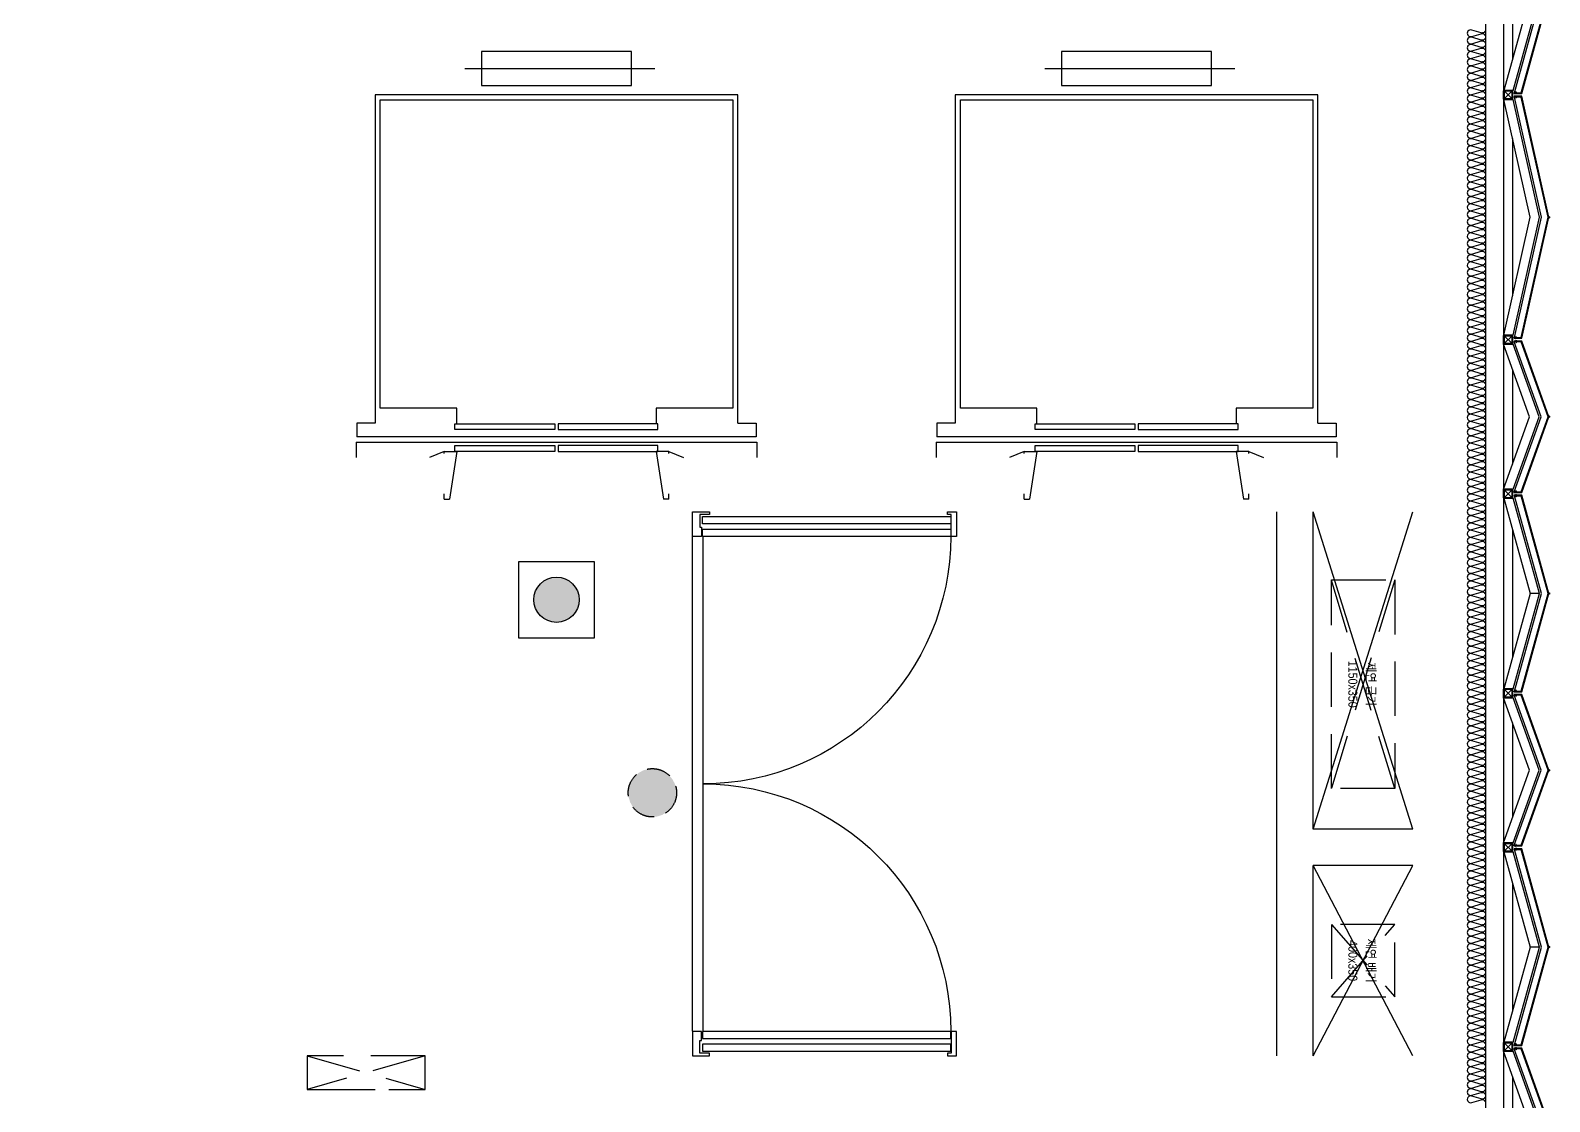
# Model space of a CAD drawing. Header units: millimetres. Extents: x -95754 to 177808, y 34455 to 150605.
# Drawn here: x 169426 to 177808, y 115353 to 121261 of the extents above; entities that cross this region are included whole.
import ezdxf
from ezdxf.enums import TextEntityAlignment as Align

# ---------------------------------------------------------------- set-up
doc = ezdxf.new("R2010")
doc.units = ezdxf.units.MM
doc.header["$LTSCALE"] = 300
for name, pattern in [('CONTINOUS', [0]), ('ghid', [3, 2, -1]), ('H1', [1.5, 1, -0.5]), ('HID', [2.8, 1.8, -1])]:
    doc.linetypes.add(name, pattern=pattern)
for name, color, linetype in [('6FIN', 6, 'Continuous'), ('A-CON', 2, 'Continuous'), ('A-CORE-ELEV', 5, 'Continuous'), ('A-DOOR', 4, 'Continuous'), ('A-DOOR-1', 1, 'Continuous'), ('A-ELE-8', 8, 'Continuous'), ('A-ETC-소방', 8, 'H1'), ('A-OPEN-HID', 1, 'H1'), ('A-SYM-fd', 4, 'Continuous'), ('A-WALL-D', 7, 'Continuous'), ('A-갑종방화문', 7, 'Continuous'), ('A-방화문표기', 6, 'ghid'), ('A-하지철물', 55, 'Continuous'), ('alucobond', 4, 'Continuous'), ('ISL', 251, 'Continuous'), ('mold', 4, 'Continuous'), ('SHEET', 6, 'Continuous')]:
    doc.layers.add(name, color=color, linetype=linetype)
doc.styles.add('X-PLAN$0$Gtx', font='')
doc.styles.get('X-PLAN$0$Gtx').set_extended_font_data('Dotum')

# ---------------------------------------------------------------- blocks, each defined once
blk = doc.blocks.new('ELEV_24')
at = {"layer": 'A-CORE-ELEV', "linetype": 'Continuous'}
for p, q in [((85, -170.5), (0, -170.5)), ((85, -2379.5), (85, -170.5)), ((190, -173), (115, -173)), ((115, -173), (115, -2377)), ((190, -275), (190, -173)), ((190, -275), (2000, -275)), ((1972, -303), (272, -303)), ((272, -303), (272, -725)), ((1972, -2247), (1972, -303)), ((2000, -275), (2000, -2275)), ((33, -655), (0, -575)), ((-229.8, -655), (-229.8, -685)), ((-229.8, -655), (-199.8, -655)), ((23, -655), (33, -655)), ((31, -655), (33, -655)), ((33, -655), (31, -655)), ((33, -655), (33, -725)), ((33, -725), (-229.8, -685)), ((272, -725), (190, -725)), ((2145.7, -1781.3), (2145.7, -731.8)), ((33, -1825), (-229.8, -1865)), ((33, -1895), (33, -1825)), ((190, -1825), (272, -1825)), ((272, -1825), (272, -2247)), ((-229.8, -1895), (-229.8, -1865)), ((-229.8, -1895), (-199.8, -1895)), ((33, -1895), (0, -1975)), ((23, -1895), (33, -1895)), ((31, -1895), (33, -1895)), ((33, -1895), (31, -1895)), ((272, -2247), (1972, -2247)), ((2000, -2275), (190, -2275)), ((190, -2275), (190, -2377)), ((85, -2379.5), (0, -2379.5)), ((190, -2377), (115, -2377))]:
    blk.add_line(p, q, dxfattribs=at)
for points in [[(66.2, -715), (66.2, -1265), (33.8, -1265), (33.8, -715)], [(186.5, -715), (186.5, -1265), (154, -1265), (154, -715)], [(2051.4, -1689.3), (2051.4, -860.7), (2240, -860.7), (2240, -1689.3)], [(66.2, -1835), (66.2, -1285), (33.8, -1285), (33.8, -1835)], [(186.5, -1835), (186.5, -1285), (154, -1285), (154, -1835)]]:
    blk.add_lwpolyline(points, close=True, dxfattribs=at)
blk = doc.blocks.new('EX-1100')
at = {"layer": '6FIN', "elevation": 0}
for points in [[(3.2, 204.1), (46.8, 204.1, 0.414214), (50, 207.3), (50, 250.9, 0.414214), (46.8, 254.1), (3.2, 254.1, 0.414214), (0, 250.9), (0, 207.3, 0.414214)], [(1146.8, 204.1), (1103.2, 204.1, -0.414214), (1100, 207.3), (1100, 250.9, -0.414214), (1103.2, 254.1), (1146.8, 254.1, -0.414214), (1150, 250.9), (1150, 207.3, -0.414214)]]:
    blk.add_lwpolyline(points, format="xyb", close=True, dxfattribs=at)
at = {"layer": 'A-하지철물'}
for p, q in [((1100, 254.1), (50, 254.1)), ((923.1, 204.1), (226.9, 204.1)), ((575, 55.9), (575, 107.8))]:
    blk.add_line(p, q, dxfattribs=at)
at = {"layer": 'A-하지철물', "elevation": 0}
blk.add_lwpolyline([(1100, 201.1), (1100, 253), (575, 107.8), (50, 253), (50, 201.1), (575, 55.9)], close=True, dxfattribs=at)
at = {"layer": 'A-하지철물'}
blk.add_circle((575, 4.1), 4.07, dxfattribs=at)
at = {"layer": 'alucobond', "color": 251, "linetype": 'HID', "ltscale": 10}
for p, q in [((30.2, 185.1), (41.5, 185.1)), ((31.5, 182.4), (31.5, 187.8)), ((31.5, 186.6), (39.5, 186.6)), ((31.5, 183.6), (39.5, 183.6)), ((32, 189.3), (32.5, 189.3)), ((32, 180.9), (32.5, 180.9)), ((32.5, 180.9), (32.5, 189.3)), ((38, 182.7), (38, 187.4)), ((39.5, 182.7), (39.5, 187.4)), ((1119.8, 185.1), (1108.5, 185.1)), ((1110.5, 182.7), (1110.5, 187.4)), ((1118.5, 186.6), (1110.5, 186.6)), ((1118.5, 183.6), (1110.5, 183.6)), ((1112, 182.7), (1112, 187.4)), ((1117.5, 180.9), (1117.5, 189.3)), ((1118, 189.3), (1117.5, 189.3)), ((1118, 180.9), (1117.5, 180.9)), ((1118.5, 182.4), (1118.5, 187.8))]:
    blk.add_line(p, q, dxfattribs=at)
at = {"layer": 'alucobond'}
for p, q in [((32.5, 195.1), (36.5, 195.1)), ((1117.5, 195.1), (1113.5, 195.1))]:
    blk.add_line(p, q, dxfattribs=at)
at = {"layer": 'alucobond', "color": 251, "linetype": 'HID', "ltscale": 10, "elevation": 0}
for points in [[(32, 189.3), (31.5, 187.8)], [(32, 180.9), (31.5, 182.4)], [(36.5, 194.5), (575, 45.6), (1113.5, 194.5)], [(1118, 189.3), (1118.5, 187.8)], [(1118, 180.9), (1118.5, 182.4)]]:
    blk.add_lwpolyline(points, dxfattribs=at)
at = {"layer": 'alucobond', "elevation": 0}
for points in [[(32.5, 195.1), (32.5, 154.1), (575, 4.1), (1117.5, 154.1), (1117.5, 195.1)], [(36.5, 195.1), (36.5, 157.1), (575, 8.2), (1113.5, 157.1), (1113.5, 195.1)], [(1113.5, 195.1), (1113.5, 157.2)]]:
    blk.add_lwpolyline(points, dxfattribs=at)
at = {"layer": 'alucobond', "color": 251, "linetype": 'HID', "ltscale": 10, "elevation": 0}
for points in [[(39.5, 186.6, -0.666667), (39.5, 183.6, -1.5)], [(1110.5, 186.6, 0.666667), (1110.5, 183.6, 1.5)]]:
    blk.add_lwpolyline(points, format="xyb", dxfattribs=at)
at = {"layer": 'alucobond', "color": 251, "linetype": 'HID', "ltscale": 10}
for centre, start, end in [((38.7, 187.4), 0, 180), ((38.7, 182.7), 180, 0), ((1111.3, 187.4), 0, 180), ((1111.3, 182.7), 180, 0)]:
    blk.add_arc(centre, 0.75, start, end, dxfattribs=at)
at = {"layer": 'mold', "color": 4, "elevation": 0}
for points in [[(25, 204.1), (25, 202.6)], [(1125, 204.1), (1125, 202.6)]]:
    blk.add_lwpolyline(points, dxfattribs=at)
at = {"layer": 'SHEET', "color": 8}
for p, q in [((46.8, 250.9), (3.2, 207.3)), ((3.2, 250.9), (46.8, 207.3)), ((1103.2, 250.9), (1146.8, 207.3)), ((1146.8, 250.9), (1103.2, 207.3))]:
    blk.add_line(p, q, dxfattribs=at)
at = {"layer": 'SHEET', "color": 8, "elevation": 0}
for points in [[(3.2, 207.3), (46.8, 207.3), (46.8, 250.9), (3.2, 250.9)], [(1146.8, 207.3), (1103.2, 207.3), (1103.2, 250.9), (1146.8, 250.9)]]:
    blk.add_lwpolyline(points, close=True, dxfattribs=at)
blk = doc.blocks.new('EX-1350')
at = {"layer": '6FIN', "elevation": 0}
for points in [[(3.2, 204.1), (46.8, 204.1, 0.414214), (50, 207.3), (50, 250.9, 0.414214), (46.8, 254.1), (3.2, 254.1, 0.414214), (0, 250.9), (0, 207.3, 0.414214)], [(1396.8, 204.1), (1353.2, 204.1, -0.414214), (1350, 207.3), (1350, 250.9, -0.414214), (1353.2, 254.1), (1396.8, 254.1, -0.414214), (1400, 250.9), (1400, 207.3, -0.414214)]]:
    blk.add_lwpolyline(points, format="xyb", close=True, dxfattribs=at)
at = {"layer": 'A-하지철물'}
for p, q in [((1350, 254.1), (50, 254.1)), ((1133.9, 204.1), (266.1, 204.1))]:
    blk.add_line(p, q, dxfattribs=at)
at = {"layer": 'A-하지철물', "elevation": 0}
for points in [[(49.7, 252.7), (700, 106.6), (1350.3, 252.7)], [(50, 254.1), (50, 201.4), (700, 55.3), (1350, 201.4), (1350, 254.1)]]:
    blk.add_lwpolyline(points, dxfattribs=at)
at = {"layer": 'A-하지철물'}
blk.add_circle((700, 4.1), 4.07, dxfattribs=at)
at = {"layer": 'alucobond', "color": 251, "linetype": 'HID', "ltscale": 10}
for p, q in [((30.2, 185.1), (41.5, 185.1)), ((31.5, 182.4), (31.5, 187.8)), ((31.5, 186.6), (39.5, 186.6)), ((31.5, 183.6), (39.5, 183.6)), ((32, 189.3), (32.5, 189.3)), ((32, 180.9), (32.5, 180.9)), ((32.5, 180.9), (32.5, 189.3)), ((38, 182.7), (38, 187.4)), ((39.5, 182.7), (39.5, 187.4)), ((1369.8, 185.1), (1358.5, 185.1)), ((1360.5, 182.7), (1360.5, 187.4)), ((1368.5, 186.6), (1360.5, 186.6)), ((1368.5, 183.6), (1360.5, 183.6)), ((1362, 182.7), (1362, 187.4)), ((1367.5, 180.9), (1367.5, 189.3)), ((1368, 189.3), (1367.5, 189.3)), ((1368, 180.9), (1367.5, 180.9)), ((1368.5, 182.4), (1368.5, 187.8))]:
    blk.add_line(p, q, dxfattribs=at)
at = {"layer": 'alucobond'}
for p, q in [((32.5, 195.1), (36.5, 195.1)), ((1367.5, 195.1), (1363.5, 195.1))]:
    blk.add_line(p, q, dxfattribs=at)
at = {"layer": 'alucobond', "color": 251, "linetype": 'HID', "ltscale": 10, "elevation": 0}
for points in [[(32, 189.3), (31.5, 187.8)], [(32, 180.9), (31.5, 182.4)], [(36.5, 194.2), (700, 45.1), (1363.5, 194.2)], [(1368, 189.3), (1368.5, 187.8)], [(1368, 180.9), (1368.5, 182.4)]]:
    blk.add_lwpolyline(points, dxfattribs=at)
at = {"layer": 'alucobond', "elevation": 0}
for points in [[(32.5, 195.1), (32.5, 154.1), (700, 4.1), (1367.5, 154.1), (1367.5, 195.1)], [(36.5, 195.1), (36.5, 157.3), (700, 8.2), (1363.5, 157.3), (1363.5, 195.1)]]:
    blk.add_lwpolyline(points, dxfattribs=at)
at = {"layer": 'alucobond', "color": 251, "linetype": 'HID', "ltscale": 10, "elevation": 0}
for points in [[(39.5, 186.6, -0.666667), (39.5, 183.6, -1.5)], [(1360.5, 186.6, 0.666667), (1360.5, 183.6, 1.5)]]:
    blk.add_lwpolyline(points, format="xyb", dxfattribs=at)
at = {"layer": 'alucobond', "color": 251, "linetype": 'HID', "ltscale": 10}
for centre, start, end in [((38.7, 187.4), 0, 180), ((38.7, 182.7), 180, 0), ((1361.3, 187.4), 0, 180), ((1361.3, 182.7), 180, 0)]:
    blk.add_arc(centre, 0.75, start, end, dxfattribs=at)
at = {"layer": 'mold', "color": 4, "elevation": 0}
for points in [[(25, 204.1), (25, 202.6)], [(1375, 204.1), (1375, 202.6)]]:
    blk.add_lwpolyline(points, dxfattribs=at)
at = {"layer": 'SHEET', "color": 8}
for p, q in [((46.8, 250.9), (3.2, 207.3)), ((3.2, 250.9), (46.8, 207.3)), ((1353.2, 250.9), (1396.8, 207.3)), ((1396.8, 250.9), (1353.2, 207.3))]:
    blk.add_line(p, q, dxfattribs=at)
at = {"layer": 'SHEET', "color": 8, "elevation": 0}
for points in [[(3.2, 207.3), (46.8, 207.3), (46.8, 250.9), (3.2, 250.9)], [(1396.8, 207.3), (1353.2, 207.3), (1353.2, 250.9), (1396.8, 250.9)]]:
    blk.add_lwpolyline(points, close=True, dxfattribs=at)
blk = doc.blocks.new('EX-850-1')
at = {"layer": '6FIN', "elevation": 0}
for points in [[(3.2, 204.1), (46.8, 204.1, 0.414214), (50, 207.3), (50, 250.9, 0.414214), (46.8, 254.1), (3.2, 254.1, 0.414214), (0, 250.9), (0, 207.3, 0.414214)], [(896.8, 204.1), (853.2, 204.1, -0.414214), (850, 207.3), (850, 250.9, -0.414214), (853.2, 254.1), (896.8, 254.1, -0.414214), (900, 250.9), (900, 207.3, -0.414214)]]:
    blk.add_lwpolyline(points, format="xyb", close=True, dxfattribs=at)
at = {"layer": 'A-하지철물'}
for p, q in [((850, 254.1), (50, 254.1)), ((710.9, 204.1), (189.1, 204.1))]:
    blk.add_line(p, q, dxfattribs=at)
at = {"layer": 'A-하지철물', "elevation": 0}
for points in [[(49.9, 254.1), (450, 110.3), (850.1, 254.1)], [(50, 204.1), (50, 200.9), (450, 57.2), (850, 200.9), (850, 204.1)]]:
    blk.add_lwpolyline(points, dxfattribs=at)
at = {"layer": 'A-하지철물'}
blk.add_circle((450, 4.1), 4.07, dxfattribs=at)
at = {"layer": 'alucobond', "color": 251, "linetype": 'HID', "ltscale": 10}
for p, q in [((30.2, 185.1), (41.5, 185.1)), ((31.5, 182.4), (31.5, 187.8)), ((31.5, 186.6), (39.5, 186.6)), ((31.5, 183.6), (39.5, 183.6)), ((32, 189.3), (32.5, 189.3)), ((32, 180.9), (32.5, 180.9)), ((32.5, 180.9), (32.5, 189.3)), ((38, 182.7), (38, 187.4)), ((39.5, 182.7), (39.5, 187.4)), ((869.8, 185.1), (858.5, 185.1)), ((860.5, 182.7), (860.5, 187.4)), ((868.5, 186.6), (860.5, 186.6)), ((868.5, 183.6), (860.5, 183.6)), ((862, 182.7), (862, 187.4)), ((867.5, 180.9), (867.5, 189.3)), ((868, 189.3), (867.5, 189.3)), ((868, 180.9), (867.5, 180.9)), ((868.5, 182.4), (868.5, 187.8))]:
    blk.add_line(p, q, dxfattribs=at)
at = {"layer": 'alucobond'}
for p, q in [((32.5, 195.1), (36.5, 195.1)), ((867.5, 195.1), (863.5, 195.1))]:
    blk.add_line(p, q, dxfattribs=at)
at = {"layer": 'alucobond', "color": 251, "linetype": 'HID', "ltscale": 10}
for points in [[(32, 189.3), (31.5, 187.8)], [(32, 180.9), (31.5, 182.4)], [(868, 189.3), (868.5, 187.8)], [(868, 180.9), (868.5, 182.4)]]:
    blk.add_lwpolyline(points, dxfattribs=at)
at = {"layer": 'alucobond', "elevation": 0}
for points in [[(32.5, 195.1), (32.5, 154.1), (450, 4.1), (867.5, 154.1), (867.5, 195.1)], [(36.5, 195.1), (36.5, 156.9), (450, 8.3), (863.5, 156.9), (863.5, 195.1)]]:
    blk.add_lwpolyline(points, dxfattribs=at)
at = {"layer": 'alucobond', "color": 251, "linetype": 'HID', "ltscale": 10, "elevation": 0}
blk.add_lwpolyline([(36.5, 195.1), (450, 46.6), (863.5, 195.1)], dxfattribs=at)
at = {"layer": 'alucobond', "color": 251, "linetype": 'HID', "ltscale": 10}
for points in [[(39.5, 186.6, -0.666667), (39.5, 183.6, -1.5)], [(860.5, 186.6, 0.666667), (860.5, 183.6, 1.5)]]:
    blk.add_lwpolyline(points, format="xyb", dxfattribs=at)
for centre, start, end in [((38.7, 187.4), 0, 180), ((38.7, 182.7), 180, 0), ((861.3, 187.4), 0, 180), ((861.3, 182.7), 180, 0)]:
    blk.add_arc(centre, 0.75, start, end, dxfattribs=at)
at = {"layer": 'mold', "color": 4}
for points in [[(25, 204.1), (25, 202.6)], [(875, 204.1), (875, 202.6)]]:
    blk.add_lwpolyline(points, dxfattribs=at)
at = {"layer": 'SHEET', "color": 8}
for p, q in [((46.8, 250.9), (3.2, 207.3)), ((3.2, 250.9), (46.8, 207.3)), ((853.2, 250.9), (896.8, 207.3)), ((896.8, 250.9), (853.2, 207.3))]:
    blk.add_line(p, q, dxfattribs=at)
at = {"layer": 'SHEET', "color": 8, "elevation": 0}
for points in [[(3.2, 207.3), (46.8, 207.3), (46.8, 250.9), (3.2, 250.9)], [(896.8, 207.3), (853.2, 207.3), (853.2, 250.9), (896.8, 250.9)]]:
    blk.add_lwpolyline(points, close=True, dxfattribs=at)
blk = doc.blocks.new('SYM-갑종방화문')
at = {"layer": 'A-방화문표기'}
blk.add_hatch(color=251, dxfattribs=at).paths.add_polyline_path([(-600, 0, 1), (600, 0, 1)])
at = {"layer": 'A-방화문표기', "color": 251}
blk.add_circle((0, 0), 600, dxfattribs=at)
blk = doc.blocks.new('A$C1B410CB1')
at = {"layer": 'A-갑종방화문', "xscale": 0.1666666666666667, "yscale": 0.1666666666666667, "zscale": 0.1666666666666667}
blk.add_blockref('SYM-갑종방화문', (100, 100), dxfattribs=at)
blk = doc.blocks.new('A$C1BF26791')
at = {"layer": 'A-SYM-fd'}
h = blk.add_hatch(color=251, dxfattribs=at)
h.dxf.hatch_style = 1
edge = h.paths.add_edge_path()
edge.add_arc((1.4, 1.4), 0.833, 0, 360)
at = {"layer": 'A-SYM-fd', "color": 6}
blk.add_lwpolyline([(0, 0), (2.8, 0), (2.8, 2.8), (0, 2.8)], close=True, dxfattribs=at)
at = {"layer": 'A-SYM-fd', "color": 251}
blk.add_circle((1.4, 1.4), 0.833, dxfattribs=at)
blk = doc.blocks.new('A$C20680A29')
at = {"layer": 'A-ELE-8', "xscale": 75, "yscale": 75, "zscale": 75}
blk.add_blockref('A$C1BF26791', (287.2, 0), dxfattribs=at)
blk = doc.blocks.new('제연배기 400X350')
for p, q in [((200, -175), (-200, 175)), ((-200, -175), (200, 175))]:
    blk.add_line(p, q)
blk.add_lwpolyline([(200, 175), (-200, 175), (-200, -175), (200, -175)], close=True)
at = {"style": 'X-PLAN$0$Gtx', "width": 0.9}
for s, p in [('제연 배기', (0, 43.7)), ('400x350', (0, -56.4))]:
    blk.add_text(s, height=50, dxfattribs=at).set_placement(p, align=Align.MIDDLE_CENTER)
blk = doc.blocks.new('제연급기 1150X350')
for p, q in [((175, 575), (-175, -575)), ((175, -575), (-175, 575))]:
    blk.add_line(p, q)
blk.add_lwpolyline([(175, 575), (175, -575), (-175, -575), (-175, 575)], close=True)
at = {"style": 'X-PLAN$0$Gtx', "width": 0.9}
for s, p in [('1150x350', (-56.4, 0)), ('제연 급기', (43.7, 0))]:
    blk.add_text(s, height=50, rotation=270, dxfattribs=at).set_placement(p, align=Align.MIDDLE_CENTER)
blk = doc.blocks.new('옥내소화전함(650X185)')
at = {"layer": 'A-ETC-소방'}
for p, q in [((0, 650), (185, 0)), ((0, 0), (185, 650))]:
    blk.add_line(p, q, dxfattribs=at)
blk.add_lwpolyline([(185, 0), (185, 650), (0, 650), (0, 0)], close=True, dxfattribs=at)
blk = doc.blocks.new('FSD-9')
at = {"layer": 'A-DOOR', "ltscale": 2}
for points in [[(110, 3000), (110, 2985), (55, 2985), (55, 2915), (65, 2915), (65, 2865), (15, 2865), (15, 3000), (110, 3000)], [(1472.5, 3000), (1472.5, 2865), (1442.5, 2865), (1442.5, 2985), (1422.5, 2985), (1422.5, 3000), (1472.5, 3000)], [(110, 0), (110, 15), (55, 15), (55, 85), (65, 85), (65, 135), (15, 135), (15, 0), (110, 0)], [(1472.5, 0), (1472.5, 135), (1442.5, 135), (1442.5, 15), (1422.5, 15), (1422.5, 0), (1472.5, 0)]]:
    blk.add_lwpolyline(points, dxfattribs=at)
for points in [[(70, 2935), (70, 2975), (1440, 2975), (1440, 2935)], [(70, 2865), (70, 2905), (1440, 2905), (1440, 2865)], [(70, 135), (70, 95), (1440, 95), (1440, 135)], [(70, 65), (70, 25), (1440, 25), (1440, 65)]]:
    blk.add_lwpolyline(points, close=True, dxfattribs=at)
at = {"layer": 'A-DOOR'}
for points in [[(15, 2864.5), (15, 29.5)], [(75, 2865), (75, 135)]]:
    blk.add_lwpolyline(points, dxfattribs=at)
at = {"layer": 'A-DOOR-1'}
for centre, start, end in [((75, 2865), 270, 0), ((75, 135), 0, 90)]:
    blk.add_arc(centre, 1365, start, end, dxfattribs=at)

msp = doc.modelspace()

# ---------------------------------------------------------------- linework, layer by layer
at = {"layer": 'A-CON', "linetype": 'H1', "ltscale": 0.5, "elevation": 0}
msp.add_lwpolyline([(170953.6, 115605), (170953.6, 115420), (171603.6, 115420), (171603.6, 115605)], dxfattribs=at)
at = {"layer": 'A-OPEN-HID', "linetype": 'CONTINOUS'}
for p, q in [((176503.6, 116855), (177053.6, 118605)), ((177053.6, 116855), (176503.6, 118605)), ((177053.6, 115605), (176503.6, 116655)), ((176503.6, 115605), (177053.6, 116655))]:
    msp.add_line(p, q, dxfattribs=at)
at = {"layer": 'A-WALL-D'}
for p, q in [((176303.6, 115605), (176303.6, 118605)), ((176503.6, 116855), (176503.6, 118605)), ((177053.6, 116855), (176503.6, 116855)), ((177053.6, 116655), (176503.6, 116655)), ((176503.6, 115605), (176503.6, 116655))]:
    msp.add_line(p, q, dxfattribs=at)
at = {"layer": 'ISL', "elevation": 0}
msp.add_lwpolyline([(177453.6, 135425), (177453.6, 107105), (92053.6, 107105), (92053.6, 121780)], dxfattribs=at)
msp.add_lwpolyline([(177453.6, 121265, -0.509267), (177429.3, 121247.3), (177377.8, 121262.7, 1.372593), (177377.8, 121227.3), (177429.3, 121242.7, -0.509267), (177453.6, 121225, -0.509267), (177429.3, 121207.3), (177377.8, 121222.7, 1.372593), (177377.8, 121187.3), (177429.3, 121202.7, -0.509267), (177453.6, 121185, -0.509267), (177429.3, 121167.3), (177377.8, 121182.7, 1.372593), (177377.8, 121147.3), (177429.3, 121162.7, -0.509267), (177453.6, 121145, -0.509267), (177429.3, 121127.3), (177377.8, 121142.7, 1.372593), (177377.8, 121107.3), (177429.3, 121122.7, -0.509267), (177453.6, 121105, -0.509267), (177429.3, 121087.3), (177377.8, 121102.7, 1.372593), (177377.8, 121067.3), (177429.3, 121082.7, -0.509267), (177453.6, 121065, -0.509267), (177429.3, 121047.3), (177377.8, 121062.7, 1.372593), (177377.8, 121027.3), (177429.3, 121042.7, -0.509267), (177453.6, 121025, -0.509267), (177429.3, 121007.3), (177377.8, 121022.7, 1.372593), (177377.8, 120987.3), (177429.3, 121002.7, -0.509267), (177453.6, 120985, -0.509267), (177429.3, 120967.3), (177377.8, 120982.7, 1.372593), (177377.8, 120947.3), (177429.3, 120962.7, -0.509267), (177453.6, 120945, -0.509267), (177429.3, 120927.3), (177377.8, 120942.7, 1.372593), (177377.8, 120907.3), (177429.3, 120922.7, -0.509267), (177453.6, 120905, -0.509267), (177429.3, 120887.3), (177377.8, 120902.7, 1.372593), (177377.8, 120867.3), (177429.3, 120882.7, -0.509267), (177453.6, 120865, -0.509267), (177429.3, 120847.3), (177377.8, 120862.7, 1.372593), (177377.8, 120827.3), (177429.3, 120842.7, -0.509267), (177453.6, 120825, -0.509267), (177429.3, 120807.3), (177377.8, 120822.7, 1.372593), (177377.8, 120787.3), (177429.3, 120802.7, -0.509267), (177453.6, 120785, -0.509267), (177429.3, 120767.3), (177377.8, 120782.7, 1.372593), (177377.8, 120747.3), (177429.3, 120762.7, -0.509267), (177453.6, 120745, -0.509267), (177429.3, 120727.3), (177377.8, 120742.7, 1.372593), (177377.8, 120707.3), (177429.3, 120722.7, -0.509267), (177453.6, 120705, -0.509267), (177429.3, 120687.3), (177377.8, 120702.7, 1.372593), (177377.8, 120667.3), (177429.3, 120682.7, -0.509267), (177453.6, 120665, -0.509267), (177429.3, 120647.3), (177377.8, 120662.7, 1.372593), (177377.8, 120627.3), (177429.3, 120642.7, -0.509267), (177453.6, 120625, -0.509267), (177429.3, 120607.3), (177377.8, 120622.7, 1.372593), (177377.8, 120587.3), (177429.3, 120602.7, -0.509267), (177453.6, 120585, -0.509267), (177429.3, 120567.3), (177377.8, 120582.7, 1.372593), (177377.8, 120547.3), (177429.3, 120562.7, -0.509267), (177453.6, 120545, -0.509267), (177429.3, 120527.3), (177377.8, 120542.7, 1.372593), (177377.8, 120507.3), (177429.3, 120522.7, -0.509267), (177453.6, 120505, -0.509267), (177429.3, 120487.3), (177377.8, 120502.7, 1.372593), (177377.8, 120467.3), (177429.3, 120482.7, -0.509267), (177453.6, 120465, -0.509267), (177429.3, 120447.3), (177377.8, 120462.7, 1.372593), (177377.8, 120427.3), (177429.3, 120442.7, -0.509267), (177453.6, 120425, -0.509267), (177429.3, 120407.3), (177377.8, 120422.7, 1.372593), (177377.8, 120387.3), (177429.3, 120402.7, -0.509267), (177453.6, 120385, -0.509267), (177429.3, 120367.3), (177377.8, 120382.7, 1.372593), (177377.8, 120347.3), (177429.3, 120362.7, -0.509267), (177453.6, 120345, -0.509267), (177429.3, 120327.3), (177377.8, 120342.7, 1.372593), (177377.8, 120307.3), (177429.3, 120322.7, -0.509267), (177453.6, 120305, -0.509267), (177429.3, 120287.3), (177377.8, 120302.7, 1.372593), (177377.8, 120267.3), (177429.3, 120282.7, -0.509267), (177453.6, 120265, -0.509267), (177429.3, 120247.3), (177377.8, 120262.7, 1.372593), (177377.8, 120227.3), (177429.3, 120242.7, -0.509267), (177453.6, 120225, -0.509267), (177429.3, 120207.3), (177377.8, 120222.7, 1.372593), (177377.8, 120187.3), (177429.3, 120202.7, -0.509267), (177453.6, 120185, -0.509267), (177429.3, 120167.3), (177377.8, 120182.7, 1.372593), (177377.8, 120147.3), (177429.3, 120162.7, -0.509267), (177453.6, 120145, -0.509267), (177429.3, 120127.3), (177377.8, 120142.7, 1.372593), (177377.8, 120107.3), (177429.3, 120122.7, -0.509267), (177453.6, 120105, -0.509267), (177429.3, 120087.3), (177377.8, 120102.7, 1.372593), (177377.8, 120067.3), (177429.3, 120082.7, -0.509267), (177453.6, 120065, -0.509267), (177429.3, 120047.3), (177377.8, 120062.7, 1.372593), (177377.8, 120027.3), (177429.3, 120042.7, -0.509267), (177453.6, 120025, -0.509267), (177429.3, 120007.3), (177377.8, 120022.7, 1.372593), (177377.8, 119987.3), (177429.3, 120002.7, -0.509267), (177453.6, 119985, -0.509267), (177429.3, 119967.3), (177377.8, 119982.7, 1.372593), (177377.8, 119947.3), (177429.3, 119962.7, -0.509267), (177453.6, 119945, -0.509267), (177429.3, 119927.3), (177377.8, 119942.7, 1.372593), (177377.8, 119907.3), (177429.3, 119922.7, -0.509267), (177453.6, 119905, -0.509267), (177429.3, 119887.3), (177377.8, 119902.7, 1.372593), (177377.8, 119867.3), (177429.3, 119882.7, -0.509267), (177453.6, 119865, -0.509267), (177429.3, 119847.3), (177377.8, 119862.7, 1.372593), (177377.8, 119827.3), (177429.3, 119842.7, -0.509267), (177453.6, 119825, -0.509267), (177429.3, 119807.3), (177377.8, 119822.7, 1.372593), (177377.8, 119787.3), (177429.3, 119802.7, -0.509267), (177453.6, 119785, -0.509267), (177429.3, 119767.3), (177377.8, 119782.7, 1.372593), (177377.8, 119747.3), (177429.3, 119762.7, -0.509267), (177453.6, 119745, -0.509267), (177429.3, 119727.3), (177377.8, 119742.7, 1.372593), (177377.8, 119707.3), (177429.3, 119722.7, -0.509267), (177453.6, 119705, -0.509267), (177429.3, 119687.3), (177377.8, 119702.7, 1.372593), (177377.8, 119667.3), (177429.3, 119682.7, -0.509267), (177453.6, 119665, -0.509267), (177429.3, 119647.3), (177377.8, 119662.7, 1.372593), (177377.8, 119627.3), (177429.3, 119642.7, -0.509267), (177453.6, 119625, -0.509267), (177429.3, 119607.3), (177377.8, 119622.7, 1.372593), (177377.8, 119587.3), (177429.3, 119602.7, -0.509267), (177453.6, 119585, -0.509267), (177429.3, 119567.3), (177377.8, 119582.7, 1.372593), (177377.8, 119547.3), (177429.3, 119562.7, -0.509267), (177453.6, 119545, -0.509267), (177429.3, 119527.3), (177377.8, 119542.7, 1.372593), (177377.8, 119507.3), (177429.3, 119522.7, -0.509267), (177453.6, 119505, -0.509267), (177429.3, 119487.3), (177377.8, 119502.7, 1.372593), (177377.8, 119467.3), (177429.3, 119482.7, -0.509267), (177453.6, 119465, -0.509267), (177429.3, 119447.3), (177377.8, 119462.7, 1.372593), (177377.8, 119427.3), (177429.3, 119442.7, -0.509267), (177453.6, 119425, -0.509267), (177429.3, 119407.3), (177377.8, 119422.7, 1.372593), (177377.8, 119387.3), (177429.3, 119402.7, -0.509267), (177453.6, 119385, -0.509267), (177429.3, 119367.3), (177377.8, 119382.7, 1.372593), (177377.8, 119347.3), (177429.3, 119362.7, -0.509267), (177453.6, 119345, -0.509267), (177429.3, 119327.3), (177377.8, 119342.7, 1.372593), (177377.8, 119307.3), (177429.3, 119322.7, -0.509267), (177453.6, 119305, -0.509267), (177429.3, 119287.3), (177377.8, 119302.7, 1.372593), (177377.8, 119267.3), (177429.3, 119282.7, -0.509267), (177453.6, 119265, -0.509267), (177429.3, 119247.3), (177377.8, 119262.7, 1.372593), (177377.8, 119227.3), (177429.3, 119242.7, -0.509267), (177453.6, 119225, -0.509267), (177429.3, 119207.3), (177377.8, 119222.7, 1.372593), (177377.8, 119187.3), (177429.3, 119202.7, -0.509267), (177453.6, 119185, -0.509267), (177429.3, 119167.3), (177377.8, 119182.7, 1.372593), (177377.8, 119147.3), (177429.3, 119162.7, -0.509267), (177453.6, 119145, -0.509267), (177429.3, 119127.3), (177377.8, 119142.7, 1.372593), (177377.8, 119107.3), (177429.3, 119122.7, -0.509267), (177453.6, 119105, -0.509267), (177429.3, 119087.3), (177377.8, 119102.7, 1.372593), (177377.8, 119067.3), (177429.3, 119082.7, -0.509267), (177453.6, 119065, -0.509267), (177429.3, 119047.3), (177377.8, 119062.7, 1.372593), (177377.8, 119027.3), (177429.3, 119042.7, -0.509267), (177453.6, 119025, -0.509267), (177429.3, 119007.3), (177377.8, 119022.7, 1.372593), (177377.8, 118987.3), (177429.3, 119002.7, -0.509267), (177453.6, 118985, -0.509267), (177429.3, 118967.3), (177377.8, 118982.7, 1.372593), (177377.8, 118947.3), (177429.3, 118962.7, -0.509267), (177453.6, 118945, -0.509267), (177429.3, 118927.3), (177377.8, 118942.7, 1.372593), (177377.8, 118907.3), (177429.3, 118922.7, -0.509267), (177453.6, 118905, -0.509267), (177429.3, 118887.3), (177377.8, 118902.7, 1.372593), (177377.8, 118867.3), (177429.3, 118882.7, -0.509267), (177453.6, 118865, -0.509267), (177429.3, 118847.3), (177377.8, 118862.7, 1.372593), (177377.8, 118827.3), (177429.3, 118842.7, -0.509267), (177453.6, 118825, -0.509267), (177429.3, 118807.3), (177377.8, 118822.7, 1.372593), (177377.8, 118787.3), (177429.3, 118802.7, -0.509267), (177453.6, 118785, -0.509267), (177429.3, 118767.3), (177377.8, 118782.7, 1.372593), (177377.8, 118747.3), (177429.3, 118762.7, -0.509267), (177453.6, 118745, -0.509267), (177429.3, 118727.3), (177377.8, 118742.7, 1.372593), (177377.8, 118707.3), (177429.3, 118722.7, -0.509267), (177453.6, 118705, -0.509267), (177429.3, 118687.3), (177377.8, 118702.7, 1.372593), (177377.8, 118667.3), (177429.3, 118682.7, -0.509267), (177453.6, 118665, -0.509267), (177429.3, 118647.3), (177377.8, 118662.7, 1.372593), (177377.8, 118627.3), (177429.3, 118642.7, -0.509267), (177453.6, 118625, -0.509267), (177429.3, 118607.3), (177377.8, 118622.7, 1.372593), (177377.8, 118587.3), (177429.3, 118602.7, -0.509267), (177453.6, 118585, -0.509267), (177429.3, 118567.3), (177377.8, 118582.7, 1.372593), (177377.8, 118547.3), (177429.3, 118562.7, -0.509267), (177453.6, 118545, -0.509267), (177429.3, 118527.3), (177377.8, 118542.7, 1.372593), (177377.8, 118507.3), (177429.3, 118522.7, -0.509267), (177453.6, 118505, -0.509267), (177429.3, 118487.3), (177377.8, 118502.7, 1.372593), (177377.8, 118467.3), (177429.3, 118482.7, -0.509267), (177453.6, 118465, -0.509267), (177429.3, 118447.3), (177377.8, 118462.7, 1.372593), (177377.8, 118427.3), (177429.3, 118442.7, -0.509267), (177453.6, 118425, -0.509267), (177429.3, 118407.3), (177377.8, 118422.7, 1.372593), (177377.8, 118387.3), (177429.3, 118402.7, -0.509267), (177453.6, 118385, -0.509267), (177429.3, 118367.3), (177377.8, 118382.7, 1.372593), (177377.8, 118347.3), (177429.3, 118362.7, -0.509267), (177453.6, 118345, -0.509267), (177429.3, 118327.3), (177377.8, 118342.7, 1.372593), (177377.8, 118307.3), (177429.3, 118322.7, -0.509267), (177453.6, 118305, -0.509267), (177429.3, 118287.3), (177377.8, 118302.7, 1.372593), (177377.8, 118267.3), (177429.3, 118282.7, -0.509267), (177453.6, 118265, -0.509267), (177429.3, 118247.3), (177377.8, 118262.7, 1.372593), (177377.8, 118227.3), (177429.3, 118242.7, -0.509267), (177453.6, 118225, -0.509267), (177429.3, 118207.3), (177377.8, 118222.7, 1.372593), (177377.8, 118187.3), (177429.3, 118202.7, -0.509267), (177453.6, 118185, -0.509267), (177429.3, 118167.3), (177377.8, 118182.7, 1.372593), (177377.8, 118147.3), (177429.3, 118162.7, -0.509267), (177453.6, 118145, -0.509267), (177429.3, 118127.3), (177377.8, 118142.7, 1.372593), (177377.8, 118107.3), (177429.3, 118122.7, -0.509267), (177453.6, 118105, -0.509267), (177429.3, 118087.3), (177377.8, 118102.7, 1.372593), (177377.8, 118067.3), (177429.3, 118082.7, -0.509267), (177453.6, 118065, -0.509267), (177429.3, 118047.3), (177377.8, 118062.7, 1.372593), (177377.8, 118027.3), (177429.3, 118042.7, -0.509267), (177453.6, 118025, -0.509267), (177429.3, 118007.3), (177377.8, 118022.7, 1.372593), (177377.8, 117987.3), (177429.3, 118002.7, -0.509267), (177453.6, 117985, -0.509267), (177429.3, 117967.3), (177377.8, 117982.7, 1.372593), (177377.8, 117947.3), (177429.3, 117962.7, -0.509267), (177453.6, 117945, -0.509267), (177429.3, 117927.3), (177377.8, 117942.7, 1.372593), (177377.8, 117907.3), (177429.3, 117922.7, -0.509267), (177453.6, 117905, -0.509267), (177429.3, 117887.3), (177377.8, 117902.7, 1.372593), (177377.8, 117867.3), (177429.3, 117882.7, -0.509267), (177453.6, 117865, -0.509267), (177429.3, 117847.3), (177377.8, 117862.7, 1.372593), (177377.8, 117827.3), (177429.3, 117842.7, -0.509267), (177453.6, 117825, -0.509267), (177429.3, 117807.3), (177377.8, 117822.7, 1.372593), (177377.8, 117787.3), (177429.3, 117802.7, -0.509267), (177453.6, 117785, -0.509267), (177429.3, 117767.3), (177377.8, 117782.7, 1.372593), (177377.8, 117747.3), (177429.3, 117762.7, -0.509267), (177453.6, 117745, -0.509267), (177429.3, 117727.3), (177377.8, 117742.7, 1.372593), (177377.8, 117707.3), (177429.3, 117722.7, -0.509267), (177453.6, 117705, -0.509267), (177429.3, 117687.3), (177377.8, 117702.7, 1.372593), (177377.8, 117667.3), (177429.3, 117682.7, -0.509267), (177453.6, 117665, -0.509267), (177429.3, 117647.3), (177377.8, 117662.7, 1.372593), (177377.8, 117627.3), (177429.3, 117642.7, -0.509267), (177453.6, 117625, -0.509267), (177429.3, 117607.3), (177377.8, 117622.7, 1.372593), (177377.8, 117587.3), (177429.3, 117602.7, -0.509267), (177453.6, 117585, -0.509267), (177429.3, 117567.3), (177377.8, 117582.7, 1.372593), (177377.8, 117547.3), (177429.3, 117562.7, -0.509267), (177453.6, 117545, -0.509267), (177429.3, 117527.3), (177377.8, 117542.7, 1.372593), (177377.8, 117507.3), (177429.3, 117522.7, -0.509267), (177453.6, 117505, -0.509267), (177429.3, 117487.3), (177377.8, 117502.7, 1.372593), (177377.8, 117467.3), (177429.3, 117482.7, -0.509267), (177453.6, 117465, -0.509267), (177429.3, 117447.3), (177377.8, 117462.7, 1.372593), (177377.8, 117427.3), (177429.3, 117442.7, -0.509267), (177453.6, 117425, -0.509267), (177429.3, 117407.3), (177377.8, 117422.7, 1.372593), (177377.8, 117387.3), (177429.3, 117402.7, -0.509267), (177453.6, 117385, -0.509267), (177429.3, 117367.3), (177377.8, 117382.7, 1.372593), (177377.8, 117347.3), (177429.3, 117362.7, -0.509267), (177453.6, 117345, -0.509267), (177429.3, 117327.3), (177377.8, 117342.7, 1.372593), (177377.8, 117307.3), (177429.3, 117322.7, -0.509267), (177453.6, 117305, -0.509267), (177429.3, 117287.3), (177377.8, 117302.7, 1.372593), (177377.8, 117267.3), (177429.3, 117282.7, -0.509267), (177453.6, 117265, -0.509267), (177429.3, 117247.3), (177377.8, 117262.7, 1.372593), (177377.8, 117227.3), (177429.3, 117242.7, -0.509267), (177453.6, 117225, -0.509267), (177429.3, 117207.3), (177377.8, 117222.7, 1.372593), (177377.8, 117187.3), (177429.3, 117202.7, -0.509267), (177453.6, 117185, -0.509267), (177429.3, 117167.3), (177377.8, 117182.7, 1.372593), (177377.8, 117147.3), (177429.3, 117162.7, -0.509267), (177453.6, 117145, -0.509267), (177429.3, 117127.3), (177377.8, 117142.7, 1.372593), (177377.8, 117107.3), (177429.3, 117122.7, -0.509267), (177453.6, 117105, -0.509267), (177429.3, 117087.3), (177377.8, 117102.7, 1.372593), (177377.8, 117067.3), (177429.3, 117082.7, -0.509267), (177453.6, 117065, -0.509267), (177429.3, 117047.3), (177377.8, 117062.7, 1.372593), (177377.8, 117027.3), (177429.3, 117042.7, -0.509267), (177453.6, 117025, -0.509267), (177429.3, 117007.3), (177377.8, 117022.7, 1.372593), (177377.8, 116987.3), (177429.3, 117002.7, -0.509267), (177453.6, 116985, -0.509267), (177429.3, 116967.3), (177377.8, 116982.7, 1.372593), (177377.8, 116947.3), (177429.3, 116962.7, -0.509267), (177453.6, 116945, -0.509267), (177429.3, 116927.3), (177377.8, 116942.7, 1.372593), (177377.8, 116907.3), (177429.3, 116922.7, -0.509267), (177453.6, 116905, -0.509267), (177429.3, 116887.3), (177377.8, 116902.7, 1.372593), (177377.8, 116867.3), (177429.3, 116882.7, -0.509267), (177453.6, 116865, -0.509267), (177429.3, 116847.3), (177377.8, 116862.7, 1.372593), (177377.8, 116827.3), (177429.3, 116842.7, -0.509267), (177453.6, 116825, -0.509267), (177429.3, 116807.3), (177377.8, 116822.7, 1.372593), (177377.8, 116787.3), (177429.3, 116802.7, -0.509267), (177453.6, 116785, -0.509267), (177429.3, 116767.3), (177377.8, 116782.7, 1.372593), (177377.8, 116747.3), (177429.3, 116762.7, -0.509267), (177453.6, 116745, -0.509267), (177429.3, 116727.3), (177377.8, 116742.7, 1.372593), (177377.8, 116707.3), (177429.3, 116722.7, -0.509267), (177453.6, 116705, -0.509267), (177429.3, 116687.3), (177377.8, 116702.7, 1.372593), (177377.8, 116667.3), (177429.3, 116682.7, -0.509267), (177453.6, 116665, -0.509267), (177429.3, 116647.3), (177377.8, 116662.7, 1.372593), (177377.8, 116627.3), (177429.3, 116642.7, -0.509267), (177453.6, 116625, -0.509267), (177429.3, 116607.3), (177377.8, 116622.7, 1.372593), (177377.8, 116587.3), (177429.3, 116602.7, -0.509267), (177453.6, 116585, -0.509267), (177429.3, 116567.3), (177377.8, 116582.7, 1.372593), (177377.8, 116547.3), (177429.3, 116562.7, -0.509267), (177453.6, 116545, -0.509267), (177429.3, 116527.3), (177377.8, 116542.7, 1.372593), (177377.8, 116507.3), (177429.3, 116522.7, -0.509267), (177453.6, 116505, -0.509267), (177429.3, 116487.3), (177377.8, 116502.7, 1.372593), (177377.8, 116467.3), (177429.3, 116482.7, -0.509267), (177453.6, 116465, -0.509267), (177429.3, 116447.3), (177377.8, 116462.7, 1.372593), (177377.8, 116427.3), (177429.3, 116442.7, -0.509267), (177453.6, 116425, -0.509267), (177429.3, 116407.3), (177377.8, 116422.7, 1.372593), (177377.8, 116387.3), (177429.3, 116402.7, -0.509267), (177453.6, 116385, -0.509267), (177429.3, 116367.3), (177377.8, 116382.7, 1.372593), (177377.8, 116347.3), (177429.3, 116362.7, -0.509267), (177453.6, 116345, -0.509267), (177429.3, 116327.3), (177377.8, 116342.7, 1.372593), (177377.8, 116307.3), (177429.3, 116322.7, -0.509267), (177453.6, 116305, -0.509267), (177429.3, 116287.3), (177377.8, 116302.7, 1.372593), (177377.8, 116267.3), (177429.3, 116282.7, -0.509267), (177453.6, 116265, -0.509267), (177429.3, 116247.3), (177377.8, 116262.7, 1.372593), (177377.8, 116227.3), (177429.3, 116242.7, -0.509267), (177453.6, 116225, -0.509267), (177429.3, 116207.3), (177377.8, 116222.7, 1.372593), (177377.8, 116187.3), (177429.3, 116202.7, -0.509267), (177453.6, 116185, -0.509267), (177429.3, 116167.3), (177377.8, 116182.7, 1.372593), (177377.8, 116147.3), (177429.3, 116162.7, -0.509267), (177453.6, 116145, -0.509267), (177429.3, 116127.3), (177377.8, 116142.7, 1.372593), (177377.8, 116107.3), (177429.3, 116122.7, -0.509267), (177453.6, 116105, -0.509267), (177429.3, 116087.3), (177377.8, 116102.7, 1.372593), (177377.8, 116067.3), (177429.3, 116082.7, -0.509267), (177453.6, 116065, -0.509267), (177429.3, 116047.3), (177377.8, 116062.7, 1.372593), (177377.8, 116027.3), (177429.3, 116042.7, -0.509267), (177453.6, 116025, -0.509267), (177429.3, 116007.3), (177377.8, 116022.7, 1.372593), (177377.8, 115987.3), (177429.3, 116002.7, -0.509267), (177453.6, 115985, -0.509267), (177429.3, 115967.3), (177377.8, 115982.7, 1.372593), (177377.8, 115947.3), (177429.3, 115962.7, -0.509267), (177453.6, 115945, -0.509267), (177429.3, 115927.3), (177377.8, 115942.7, 1.372593), (177377.8, 115907.3), (177429.3, 115922.7, -0.509267), (177453.6, 115905, -0.509267), (177429.3, 115887.3), (177377.8, 115902.7, 1.372593), (177377.8, 115867.3), (177429.3, 115882.7, -0.509267), (177453.6, 115865, -0.509267), (177429.3, 115847.3), (177377.8, 115862.7, 1.372593), (177377.8, 115827.3), (177429.3, 115842.7, -0.509267), (177453.6, 115825, -0.509267), (177429.3, 115807.3), (177377.8, 115822.7, 1.372593), (177377.8, 115787.3), (177429.3, 115802.7, -0.509267), (177453.6, 115785, -0.509267), (177429.3, 115767.3), (177377.8, 115782.7, 1.372593), (177377.8, 115747.3), (177429.3, 115762.7, -0.509267), (177453.6, 115745, -0.509267), (177429.3, 115727.3), (177377.8, 115742.7, 1.372593), (177377.8, 115707.3), (177429.3, 115722.7, -0.509267), (177453.6, 115705, -0.509267), (177429.3, 115687.3), (177377.8, 115702.7, 1.372593), (177377.8, 115667.3), (177429.3, 115682.7, -0.509267), (177453.6, 115665, -0.509267), (177429.3, 115647.3), (177377.8, 115662.7, 1.372593), (177377.8, 115627.3), (177429.3, 115642.7, -0.509267), (177453.6, 115625, -0.509267), (177429.3, 115607.3), (177377.8, 115622.7, 1.372593), (177377.8, 115587.3), (177429.3, 115602.7, -0.509267), (177453.6, 115585, -0.509267), (177429.3, 115567.3), (177377.8, 115582.7, 1.372593), (177377.8, 115547.3), (177429.3, 115562.7, -0.509267), (177453.6, 115545, -0.509267), (177429.3, 115527.3), (177377.8, 115542.7, 1.372593), (177377.8, 115507.3), (177429.3, 115522.7, -0.509267), (177453.6, 115505, -0.509267), (177429.3, 115487.3), (177377.8, 115502.7, 1.372593), (177377.8, 115467.3), (177429.3, 115482.7, -0.509267), (177453.6, 115465, -0.509267), (177429.3, 115447.3), (177377.8, 115462.7, 1.372593), (177377.8, 115427.3), (177429.3, 115442.7, -0.509267), (177453.6, 115425, -0.509267), (177429.3, 115407.3), (177377.8, 115422.7, 1.372593), (177377.8, 115387.3), (177429.3, 115402.7, -0.509267), (177453.6, 115385, -0.509267), (177429.3, 115367.3), (177377.8, 115382.7, 1.372593), (177377.8, 115347.3), (177429.3, 115362.7, -0.509267), (177453.6, 115345, -0.509267)], format="xyb", dxfattribs=at)

# ---------------------------------------------------------------- block references
at = {"layer": 'A-CORE-ELEV', "xscale": -1, "rotation": 270}
for p in [(173603.6, 118905), (176803.6, 118905)]:
    msp.add_blockref('ELEV_24', p, dxfattribs=at)
at = {"layer": 'A-DOOR', "xscale": -1, "rotation": 180}
msp.add_blockref('FSD-9', (173063.6, 118605), dxfattribs=at)
at = {"layer": 'A-ETC-소방'}
msp.add_blockref('제연급기 1150X350', (176778.6, 117654.8), dxfattribs=at)
at = {"layer": 'A-ETC-소방', "rotation": 270}
for name, p in [('제연배기 400X350', (176778.6, 116130)), ('옥내소화전함(650X185)', (170953.6, 115605))]:
    msp.add_blockref(name, p, dxfattribs=at)
at = {"layer": 'A-갑종방화문'}
for name, p, xscale, yscale, zscale, rotation in [('A$C20680A29', (172118.6, 118905), 2, 2, 2, 270), ('A$C1B410CB1', (172991.1, 116922.5), 1.333333333333056, 1.333333333333056, 1.333333333333056, 89.99999999999999)]:
    msp.add_blockref(name, p, dxfattribs=dict(at, xscale=xscale, yscale=yscale, zscale=zscale, rotation=rotation))
at = {"layer": 'A-하지철물', "rotation": 90}
for name, p in [('EX-1100', (177807.6, 120880)), ('EX-1350', (177807.6, 119530)), ('EX-850-1', (177807.6, 118680)), ('EX-1100', (177807.6, 117580)), ('EX-850-1', (177807.6, 116730)), ('EX-1100', (177807.6, 115630)), ('EX-850-1', (177807.6, 114780))]:
    msp.add_blockref(name, p, dxfattribs=at)

doc.saveas('drawing.dxf')
